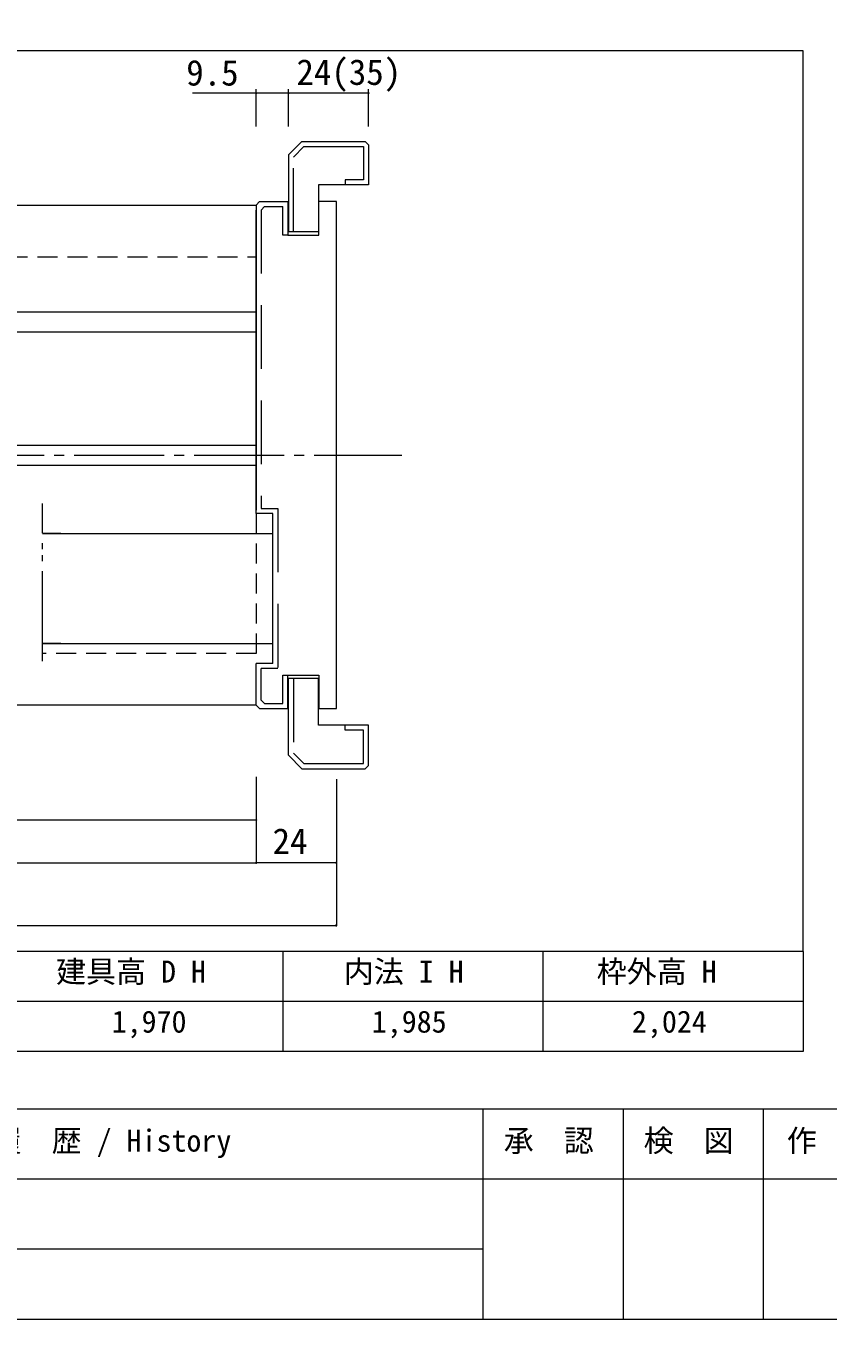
# Model space of a CAD drawing. Units: millimetres on the paper, enlarged 10 times, with parts at other scales. Extents: x -2000 to 2000, y -1385 to 1385.
# Drawn here: x -397 to 405, y -1385 to -92 of the extents above; entities that cross this region are included whole.
import ezdxf
from ezdxf.enums import TextEntityAlignment as Align

# ---------------------------------------------------------------- set-up
doc = ezdxf.new("R2010")
doc.units = ezdxf.units.MM
doc.header["$LTSCALE"] = 10
for name, pattern in [('CHAIN2', [12, 9, -1, 1, -1]), ('DOUBLE_CHAIN2', [12.8, 9, -1, 0.6, -0.6, 0.6, -1]), ('USER2', [9.525, 6.35, -3.175]), ('USER9', [3, 2, -1])]:
    doc.linetypes.add(name, pattern=pattern)
for name, color, linetype, lineweight in [('1-0_H-SYM', 7, 'Continuous', 20), ('1-1_0', 7, 'Continuous', 20), ('2-0_18', 7, 'Continuous', 18)]:
    doc.layers.add(name, color=color, linetype=linetype, lineweight=lineweight)
doc.styles.add('ＭＳ ゴシック', font='')
doc.styles.get('ＭＳ ゴシック').set_extended_font_data('MS Gothic')

msp = doc.modelspace()

# ---------------------------------------------------------------- linework, layer by layer
at = {"layer": '1-0_H-SYM'}
for p, q in [((380, -117.5), (-1950, -117.5)), ((380, -117.5), (-1950, -117.5)), ((380, -1017.5), (380, -117.5)), ((380, -1017.5), (-1950, -1017.5))]:
    msp.add_line(p, q, dxfattribs=at)
at = {"layer": '1-1_0'}
for p, q in [((380, -117.5), (-1950, -117.5)), ((380, -117.5), (-1950, -117.5)), ((380, -1017.5), (380, -117.5)), ((380, -1017.5), (-1950, -1017.5)), ((380, -1017.5), (-1950, -1017.5)), ((-140, -1017.5), (-140, -1117.5)), ((120, -1017.5), (120, -1117.5)), ((380, -1017.5), (380, -1117.5)), ((380, -1067.5), (-1950, -1067.5)), ((380, -1117.5), (-1950, -1117.5)), ((2000, -1175), (-2000, -1175)), ((60, -1175), (60, -1385)), ((200, -1175), (200, -1385)), ((340, -1175), (340, -1385)), ((2000, -1245), (-1190, -1245)), ((60, -1315), (-1190, -1315))]:
    msp.add_line(p, q, dxfattribs=at)
msp.add_lwpolyline([(-2000, -1385), (2000, -1385), (2000, 1385), (-2000, 1385)], close=True, dxfattribs=at)
at = {"layer": '2-0_18', "lineweight": 20}
for p, q in [((-134.37, -159.84), (-230.3, -159.84)), ((-166.54, -192.92), (-166.54, -155.68)), ((-134.37, -192.92), (-134.37, -155.68)), ((-134.37, -192.92), (-134.37, -155.68)), ((-54.37, -159.84), (-134.37, -159.84)), ((-54.37, -192.92), (-54.37, -155.68)), ((-121.04, -208.19), (-134.37, -221.53)), ((-121.04, -208.19), (-134.37, -221.53)), ((-121.04, -208.19), (-57.7, -208.19)), ((-57.7, -208.19), (-54.37, -211.53)), ((-134.37, -221.53), (-134.37, -298.19)), ((-104.37, -251.53), (-104.37, -298.19)), ((-163.2, -268.19), (-166.54, -271.53)), ((-163.2, -268.19), (-134.87, -268.19)), ((-134.87, -268.19), (-134.87, -301.53)), ((-86.54, -268.19), (-103.87, -268.19)), ((-86.54, -774.86), (-86.54, -268.19)), ((-86.54, -774.86), (-86.54, -268.19)), ((-1420.62, -271.53), (-166.54, -271.53)), ((-166.54, -271.53), (-166.54, -576.53)), ((-166.54, -576.53), (-166.54, -276.53)), ((-166.54, -579.86), (-166.54, -276.53)), ((-166.54, -576.53), (-166.54, -276.53)), ((-104.37, -298.19), (-134.37, -298.19)), ((-937.29, -378.19), (-166.54, -378.19)), ((-937.29, -398.19), (-166.54, -398.19)), ((-461.55, -511.53), (-166.54, -511.53)), ((-461.55, -531.53), (-166.54, -531.53)), ((-166.54, -579.86), (-166.54, -576.53)), ((-149.87, -579.86), (-166.54, -579.86)), ((-149.87, -729.86), (-149.87, -579.86)), ((-149.87, -729.86), (-149.87, -584.86)), ((-149.87, -729.86), (-149.87, -584.86)), ((-361.98, -599.86), (-380.36, -599.86)), ((-380.36, -599.86), (-170.65, -599.86)), ((-380.36, -599.86), (-378.36, -599.86)), ((-380.36, -599.86), (-166.54, -599.86)), ((-361.7, -599.86), (-149.87, -599.86)), ((-149.87, -709.86), (-149.87, -599.86)), ((-149.87, -709.86), (-149.87, -599.86)), ((-149.87, -718.19), (-149.87, -608.19)), ((-149.87, -729.86), (-149.87, -613.19)), ((-149.87, -729.86), (-149.87, -613.19)), ((-149.87, -693.19), (-149.87, -616.53)), ((-149.87, -694.86), (-149.87, -618.19)), ((-361.98, -709.86), (-380.36, -709.86)), ((-380.36, -709.86), (-170.65, -709.86)), ((-380.36, -709.86), (-166.54, -709.86)), ((-380.36, -709.86), (-378.36, -709.86)), ((-380.36, -709.86), (-369.31, -709.86)), ((-361.7, -709.86), (-149.87, -709.86)), ((-149.87, -729.86), (-166.54, -729.86)), ((-149.87, -729.86), (-166.54, -729.86)), ((-166.54, -766.53), (-166.54, -729.86)), ((-149.87, -729.86), (-166.54, -729.86)), ((-166.54, -766.53), (-166.54, -729.86)), ((-166.54, -771.53), (-166.54, -729.86)), ((-166.54, -766.53), (-166.54, -734.86)), ((-134.87, -774.86), (-134.87, -741.53)), ((-104.37, -744.86), (-134.37, -744.86)), ((-134.37, -821.53), (-134.37, -744.86)), ((-104.37, -791.53), (-104.37, -744.86)), ((-163.2, -774.86), (-134.87, -774.86)), ((-103.87, -774.86), (-86.54, -774.86)), ((-121.04, -834.86), (-134.37, -821.53)), ((-121.04, -834.86), (-134.37, -821.53)), ((-121.04, -834.86), (-57.7, -834.86)), ((-57.7, -834.86), (-54.37, -831.53))]:
    msp.add_line(p, q, dxfattribs=at)
at = {"layer": '2-0_18'}
msp.add_line((-121.04, -208.19), (-59.37, -208.19), dxfattribs=at)
at = {"layer": '2-0_18', "linetype": 'USER2', "lineweight": 20}
for p, q in [((-158.2, -273.19), (-161.54, -276.53)), ((-161.54, -276.53), (-161.54, -574.86)), ((-158.2, -273.19), (-139.87, -273.19)), ((-161.54, -766.53), (-161.54, -734.86)), ((-161.54, -766.53), (-158.2, -769.86)), ((-158.2, -769.86), (-139.87, -769.86))]:
    msp.add_line(p, q, dxfattribs=at)
at = {"layer": '2-0_18', "linetype": 'USER9'}
for p, q in [((-1225.24, -323.19), (-166.54, -323.19)), ((-166.54, -579.86), (-166.54, -719.86)), ((-166.54, -719.86), (-380.36, -719.86))]:
    msp.add_line(p, q, dxfattribs=at)
at = {"layer": '2-0_18', "color": 4, "linetype": 'CHAIN2', "lineweight": 9}
msp.add_line((-1548.56, -521.53), (-21.11, -521.53), dxfattribs=at)
at = {"layer": '2-0_18', "linetype": 'DOUBLE_CHAIN2', "lineweight": 20}
msp.add_line((-380.36, -727.4), (-380.36, -569.88), dxfattribs=at)
at = {"layer": '2-0_18', "color": 4, "lineweight": 9}
for p, q in [((-166.54, -843.17), (-166.54, -928.94)), ((-86.54, -845.25), (-86.54, -991.97)), ((-753.22, -886.1), (-166.54, -886.1)), ((-1493.1, -928.94), (-166.78, -928.94)), ((-86.54, -928.94), (-166.54, -928.94)), ((-1501.14, -991.45), (-86.54, -991.45))]:
    msp.add_line(p, q, dxfattribs=at)
at = {"layer": '2-0_18', "linetype": 'USER2', "lineweight": 20}
for points in [[(-129.37, -298.19), (-129.37, -223.6), (-118.97, -213.19), (-59.37, -213.19), (-59.37, -246.53), (-77.7, -246.53), (-77.7, -251.53)], [(-134.87, -301.53), (-139.87, -301.53), (-139.87, -273.19)], [(-161.54, -574.86), (-144.87, -574.86), (-144.87, -734.86), (-161.54, -734.86)], [(-139.87, -769.86), (-139.87, -741.53), (-134.87, -741.53)], [(-129.37, -744.86), (-129.37, -819.46), (-118.97, -829.86), (-59.37, -829.86), (-59.37, -796.53), (-77.7, -796.53), (-77.7, -791.53)]]:
    msp.add_lwpolyline(points, dxfattribs=at)
at = {"layer": '2-0_18', "lineweight": 20}
for points in [[(-54.37, -211.53), (-54.37, -251.53), (-104.37, -251.53)], [(-134.87, -301.53), (-103.87, -301.53), (-103.87, -268.19)], [(-134.87, -741.53), (-103.87, -741.53), (-103.87, -774.86)], [(-163.2, -774.86), (-166.54, -771.53), (-1420.62, -771.53)], [(-54.37, -831.53), (-54.37, -791.53), (-104.37, -791.53)]]:
    msp.add_lwpolyline(points, dxfattribs=at)
for centre, start, end in [((-166.54, -159.84), 0, 180), ((-166.54, -159.84), 0, 180), ((-166.54, -159.84), 180, 0), ((-166.54, -159.84), 180, 0), ((-134.37, -159.84), 0, 180), ((-134.37, -159.84), 0, 180), ((-134.37, -159.84), 0, 180), ((-134.37, -159.84), 0, 180), ((-134.37, -159.84), 180, 0), ((-134.37, -159.84), 180, 0), ((-134.37, -159.84), 180, 0), ((-134.37, -159.84), 180, 0), ((-54.37, -159.84), 0, 180), ((-54.37, -159.84), 0, 180), ((-54.37, -159.84), 180, 0), ((-54.37, -159.84), 180, 0)]:
    msp.add_arc(centre, 0.521, start, end, dxfattribs=at)
at = {"layer": '2-0_18', "color": 4, "lineweight": 9}
for centre, start, end in [((-166.54, -886.1), 0, 180), ((-166.54, -886.1), 180, 0), ((-166.54, -928.94), 0, 180), ((-166.54, -928.94), 0, 180), ((-166.54, -928.94), 180, 0), ((-166.54, -928.94), 180, 0), ((-86.54, -928.94), 0, 180), ((-86.54, -928.94), 180, 0), ((-86.54, -991.45), 0, 180), ((-86.54, -991.45), 180, 0)]:
    msp.add_arc(centre, 0.521, start, end, dxfattribs=at)

# ---------------------------------------------------------------- texts
at = {"layer": '1-1_0', "style": 'ＭＳ ゴシック'}
for s, p in [('建具高 D H', (-366.7, -1055.24)), ('内法 I H', (-79.13, -1055.24)), ('枠外高 H', (173.69, -1055.24)), ('1,970', (-311.08, -1105.25)), ('1,985', (-51.08, -1105.25)), ('2,024', (208.92, -1105.25)), ('改\u3000定\u3000履\u3000歴 / History', (-551.02, -1224.21)), ('承\u3000認', (80.74, -1224.21)), ('検\u3000図', (220.6, -1224.21)), ('作\u3000成', (363.67, -1224.21))]:
    msp.add_text(s, height=21.99, dxfattribs=at).set_placement(p, align=Align.BOTTOM_LEFT)
at = {"layer": '2-0_18', "style": 'ＭＳ ゴシック'}
for s, p in [('9.5', (-236.55, -159.84)), ('24(35)', (-126.43, -159.22)), ('24', (-150.26, -927.79))]:
    msp.add_text(s, height=25.66, dxfattribs=at).set_placement(p, align=Align.BOTTOM_LEFT)

doc.saveas('drawing.dxf')
